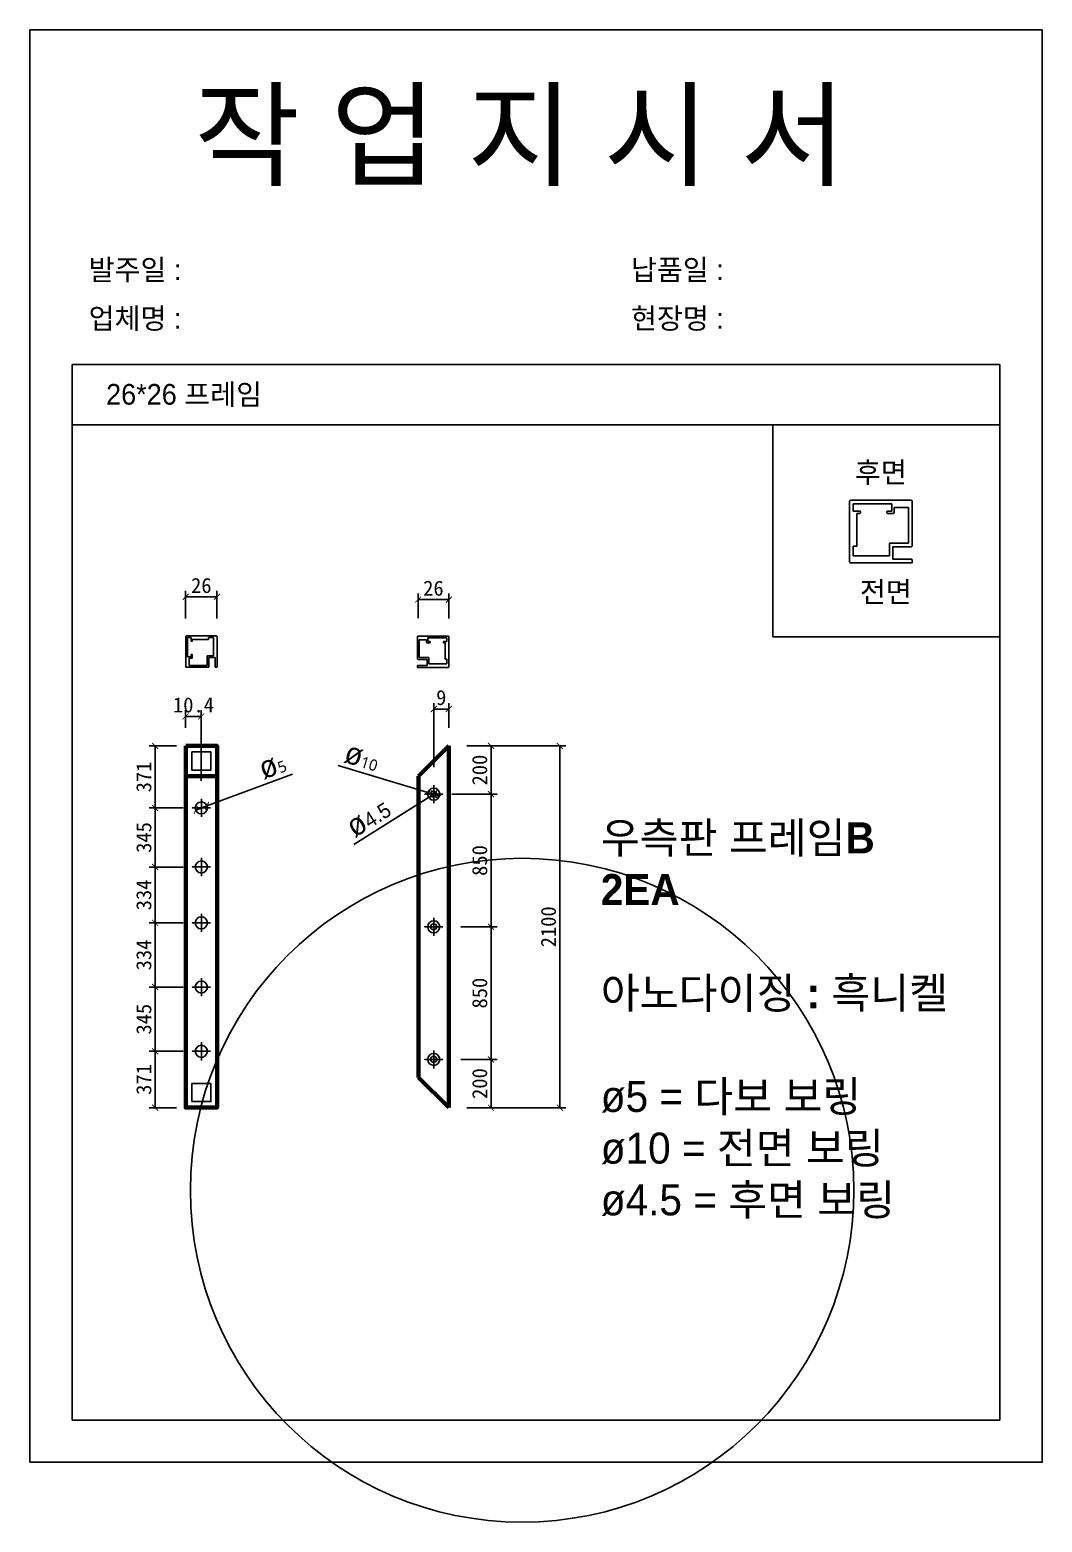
# Model space of a CAD drawing. Header units: millimetres. Extents: x -44117 to 256353, y -2095463 to 65325.
# Drawn here: x 61808 to 63488, y 4835 to 7310 of the extents above; entities that cross this region are included whole.
import ezdxf

# ---------------------------------------------------------------- set-up
doc = ezdxf.new("R2010")
doc.units = ezdxf.units.MM
doc.header["$LTSCALE"] = 10
doc.layers.add('Layer1', color=7, linetype='Continuous', lineweight=70)
doc.dimstyles.new('ISO-25', dxfattribs={"dimtxt": 2.5, "dimasz": 2.5, "dimexe": 1, "dimexo": 1, "dimtad": 1, "dimtxsty": 'Standard', "dimblk": 'ARCHTICK', "dimcen": 2.5, "dimadec": 0, "dimazin": 0, "dimtfac": 1, "dimtmove": 0, "dimatfit": 3, "dimfxl": 0, "dimarcsym": 0})

# ---------------------------------------------------------------- blocks, each defined once
blk = doc.blocks.new('_ArchTick')
at = {"color": 0, "linetype": 'ByBlock', "const_width": 0.15}
blk.add_lwpolyline([(-0.5, -0.5), (0.5, 0.5)], dxfattribs=at)
blk = doc.blocks.new('*D7347')
at = {"color": 0, "lineweight": -2}
for p, q in [((62533.4, 6122.2), (62697.6, 6122.2)), ((62687.6, 5522.2), (62687.6, 6122.2)), ((62533.4, 5522.2), (62697.6, 5522.2))]:
    blk.add_line(p, q, dxfattribs=at)
at = {"layer": 'Defpoints', "color": 0}
for p in [(62503.4, 6122.2), (62687.6, 6122.2), (62503.4, 5522.2)]:
    blk.add_point(p, dxfattribs=at)
at = {"color": 0, "lineweight": -2, "xscale": 10, "yscale": 10, "zscale": 10}
for p, rotation in [((62687.6, 6122.2), 90), ((62687.6, 5522.2), 270)]:
    blk.add_blockref('_ArchTick', p, dxfattribs=dict(at, rotation=rotation))
at = {"color": 0, "insert": (62668.9, 5822.2), "char_height": 25, "attachment_point": 5, "rotation": 90}
blk.add_mtext('2100', dxfattribs=at)
blk = doc.blocks.new('*D7348')
at = {"color": 0, "lineweight": -2}
for p, q in [((62478.4, 6087.2), (62478.4, 6193.4)), ((62503.4, 6152.2), (62503.4, 6193.4)), ((62503.4, 6183.4), (62478.4, 6183.4))]:
    blk.add_line(p, q, dxfattribs=at)
at = {"layer": 'Defpoints', "color": 0}
for p in [(62478.4, 6183.4), (62503.4, 6122.2), (62478.4, 6057.2)]:
    blk.add_point(p, dxfattribs=at)
at = {"color": 0, "lineweight": -2, "xscale": 10, "yscale": 10, "zscale": 10, "rotation": 180}
blk.add_blockref('_ArchTick', (62478.4, 6183.4), dxfattribs=at)
at = {"color": 0, "lineweight": -2, "xscale": 10, "yscale": 10, "zscale": 10}
blk.add_blockref('_ArchTick', (62503.4, 6183.4), dxfattribs=at)
at = {"color": 0, "insert": (62490.9, 6202.2), "char_height": 25, "attachment_point": 5}
blk.add_mtext('9', dxfattribs=at)
blk = doc.blocks.new('*D7349')
at = {"color": 0, "lineweight": -2}
for p, q in [((62319.7, 6089.6), (62468.8, 6045.1)), ((62488, 6039.4), (62468.8, 6045.1)), ((62488, 6039.4), (62488, 6039.4))]:
    blk.add_line(p, q, dxfattribs=at)
at = {"layer": 'Defpoints', "color": 0}
for p in [(62468.8, 6045.1), (62488, 6039.4)]:
    blk.add_point(p, dxfattribs=at)
at = {"color": 0, "lineweight": -2, "xscale": 10, "yscale": 10, "zscale": 10}
for p, rotation in [((62468.8, 6045.1), 343.3776146578092), ((62488, 6039.4), 163.3776146578093)]:
    blk.add_blockref('_ArchTick', p, dxfattribs=dict(at, rotation=rotation))
at = {"color": 0, "insert": (62359.8, 6104.7), "char_height": 25, "attachment_point": 5, "rotation": 343.3776}
blk.add_mtext('{\\fGulim|b0|i0|c129|p50;\\H1.4583x;ø\\fMalgun Gothic|b0|i0|c129|p50;\\H0.51429x;10}', dxfattribs=at)
blk = doc.blocks.new('*D7350')
at = {"color": 0, "lineweight": -2}
for p, q in [((62482.6, 6044.9), (62474.2, 6039.6)), ((62482.6, 6044.9), (62482.6, 6044.9)), ((62345.7, 5958.5), (62474.2, 6039.6))]:
    blk.add_line(p, q, dxfattribs=at)
at = {"layer": 'Defpoints', "color": 0}
for p in [(62482.6, 6044.9), (62474.2, 6039.6)]:
    blk.add_point(p, dxfattribs=at)
at = {"color": 0, "lineweight": -2, "xscale": 10, "yscale": 10, "zscale": 10}
for p, rotation in [((62474.2, 6039.6), 32.24256971256633), ((62482.6, 6044.9), 212.2425697125663)]:
    blk.add_blockref('_ArchTick', p, dxfattribs=dict(at, rotation=rotation))
at = {"color": 0, "insert": (62369.4, 6004.2), "char_height": 25, "attachment_point": 5, "rotation": 32.2426}
blk.add_mtext('{\\fGulim|b0|i0|c129|p50;\\H1.4583x;ø\\H0.68573x;4.5}', dxfattribs=at)
blk = doc.blocks.new('*D7351')
at = {"color": 0, "lineweight": -2}
for p, q in [((62533.4, 6122.2), (62583.5, 6122.2)), ((62573.5, 6122.2), (62573.5, 6042.2)), ((62508.4, 6042.2), (62583.5, 6042.2))]:
    blk.add_line(p, q, dxfattribs=at)
at = {"layer": 'Defpoints', "color": 0}
for p in [(62503.4, 6122.2), (62478.4, 6042.2), (62573.5, 6042.2)]:
    blk.add_point(p, dxfattribs=at)
at = {"color": 0, "lineweight": -2, "xscale": 10, "yscale": 10, "zscale": 10}
for p, rotation in [((62573.5, 6122.2), 90), ((62573.5, 6042.2), 270)]:
    blk.add_blockref('_ArchTick', p, dxfattribs=dict(at, rotation=rotation))
at = {"color": 0, "insert": (62554.8, 6082.2), "char_height": 25, "attachment_point": 5, "rotation": 90}
blk.add_mtext('200', dxfattribs=at)
blk = doc.blocks.new('*D7352')
at = {"color": 0, "lineweight": -2}
for p, q in [((62523.4, 6042.2), (62583.5, 6042.2)), ((62573.5, 6042.2), (62573.5, 5822.2)), ((62523.4, 5822.2), (62583.5, 5822.2))]:
    blk.add_line(p, q, dxfattribs=at)
at = {"layer": 'Defpoints', "color": 0}
for p in [(62493.4, 6042.2), (62493.4, 5822.2), (62573.5, 5822.2)]:
    blk.add_point(p, dxfattribs=at)
at = {"color": 0, "lineweight": -2, "xscale": 10, "yscale": 10, "zscale": 10}
for p, rotation in [((62573.5, 6042.2), 90), ((62573.5, 5822.2), 270)]:
    blk.add_blockref('_ArchTick', p, dxfattribs=dict(at, rotation=rotation))
at = {"color": 0, "insert": (62554.8, 5932.2), "char_height": 25, "attachment_point": 5, "rotation": 90}
blk.add_mtext('850', dxfattribs=at)
blk = doc.blocks.new('*D7353')
at = {"color": 0, "lineweight": -2}
for p, q in [((62523.4, 5822.2), (62583.5, 5822.2)), ((62573.5, 5822.2), (62573.5, 5602.2)), ((62523.4, 5602.2), (62583.5, 5602.2))]:
    blk.add_line(p, q, dxfattribs=at)
at = {"layer": 'Defpoints', "color": 0}
for p in [(62493.4, 5822.2), (62493.4, 5602.2), (62573.5, 5602.2)]:
    blk.add_point(p, dxfattribs=at)
at = {"color": 0, "lineweight": -2, "xscale": 10, "yscale": 10, "zscale": 10}
for p, rotation in [((62573.5, 5822.2), 90), ((62573.5, 5602.2), 270)]:
    blk.add_blockref('_ArchTick', p, dxfattribs=dict(at, rotation=rotation))
at = {"color": 0, "insert": (62554.8, 5712.2), "char_height": 25, "attachment_point": 5, "rotation": 90}
blk.add_mtext('850', dxfattribs=at)
blk = doc.blocks.new('*D7354')
at = {"color": 0, "lineweight": -2}
for p, q in [((62523.4, 5602.2), (62583.5, 5602.2)), ((62573.5, 5602.2), (62573.5, 5522.2)), ((62533.4, 5522.2), (62583.5, 5522.2))]:
    blk.add_line(p, q, dxfattribs=at)
at = {"layer": 'Defpoints', "color": 0}
for p in [(62493.4, 5602.2), (62503.4, 5522.2), (62573.5, 5522.2)]:
    blk.add_point(p, dxfattribs=at)
at = {"color": 0, "lineweight": -2, "xscale": 10, "yscale": 10, "zscale": 10}
for p, rotation in [((62573.5, 5602.2), 90), ((62573.5, 5522.2), 270)]:
    blk.add_blockref('_ArchTick', p, dxfattribs=dict(at, rotation=rotation))
at = {"color": 0, "insert": (62554.8, 5562.2), "char_height": 25, "attachment_point": 5, "rotation": 90}
blk.add_mtext('200', dxfattribs=at)
blk = doc.blocks.new('*D7355')
at = {"color": 0, "lineweight": -2}
for p, q in [((62452.4, 6334.4), (62452.4, 6374.9)), ((62503.4, 6364.9), (62452.4, 6364.9)), ((62503.4, 6333.4), (62503.4, 6374.9))]:
    blk.add_line(p, q, dxfattribs=at)
at = {"layer": 'Defpoints', "color": 0}
for p in [(62452.4, 6364.9), (62452.4, 6304.4), (62503.4, 6303.4)]:
    blk.add_point(p, dxfattribs=at)
at = {"color": 0, "lineweight": -2, "xscale": 10, "yscale": 10, "zscale": 10, "rotation": 180}
blk.add_blockref('_ArchTick', (62452.4, 6364.9), dxfattribs=at)
at = {"color": 0, "lineweight": -2, "xscale": 10, "yscale": 10, "zscale": 10}
blk.add_blockref('_ArchTick', (62503.4, 6364.9), dxfattribs=at)
at = {"color": 0, "insert": (62477.9, 6383.7), "char_height": 25, "attachment_point": 5}
blk.add_mtext('26', dxfattribs=at)
blk = doc.blocks.new('*D7356')
at = {"color": 0, "lineweight": -2}
for p, q in [((62066.7, 6333.8), (62066.7, 6379.4)), ((62118.7, 6369.4), (62066.7, 6369.4)), ((62118.7, 6333.8), (62118.7, 6379.4))]:
    blk.add_line(p, q, dxfattribs=at)
at = {"layer": 'Defpoints', "color": 0}
for p in [(62066.7, 6369.4), (62066.7, 6303.8), (62118.7, 6303.8)]:
    blk.add_point(p, dxfattribs=at)
at = {"color": 0, "lineweight": -2, "xscale": 10, "yscale": 10, "zscale": 10, "rotation": 180}
blk.add_blockref('_ArchTick', (62066.7, 6369.4), dxfattribs=at)
at = {"color": 0, "lineweight": -2, "xscale": 10, "yscale": 10, "zscale": 10}
blk.add_blockref('_ArchTick', (62118.7, 6369.4), dxfattribs=at)
at = {"color": 0, "insert": (62092.7, 6388.2), "char_height": 25, "attachment_point": 5}
blk.add_mtext('26', dxfattribs=at)
blk = doc.blocks.new('*D7357')
at = {"color": 0, "lineweight": -2}
for p, q in [((62066.7, 6152.2), (62066.7, 6181.3)), ((62066.7, 6171.3), (62092.7, 6171.3)), ((62092.7, 6064.4), (62092.7, 6181.3))]:
    blk.add_line(p, q, dxfattribs=at)
at = {"layer": 'Defpoints', "color": 0}
for p in [(62092.7, 6171.3), (62066.7, 6122.2), (62092.7, 6034.4)]:
    blk.add_point(p, dxfattribs=at)
at = {"color": 0, "lineweight": -2, "xscale": 10, "yscale": 10, "zscale": 10, "rotation": 180}
blk.add_blockref('_ArchTick', (62066.7, 6171.3), dxfattribs=at)
at = {"color": 0, "lineweight": -2, "xscale": 10, "yscale": 10, "zscale": 10}
blk.add_blockref('_ArchTick', (62092.7, 6171.3), dxfattribs=at)
at = {"color": 0, "insert": (62079.7, 6190.1), "char_height": 25, "attachment_point": 5}
blk.add_mtext('10.4', dxfattribs=at)
blk = doc.blocks.new('*D7358')
at = {"color": 0, "lineweight": -2}
for p, q in [((62244, 6075.5), (62102.1, 6022.9)), ((62083.4, 6015.9), (62102.1, 6022.9)), ((62083.4, 6015.9), (62083.4, 6015.9))]:
    blk.add_line(p, q, dxfattribs=at)
at = {"layer": 'Defpoints', "color": 0}
for p in [(62083.4, 6015.9), (62102.1, 6022.9)]:
    blk.add_point(p, dxfattribs=at)
at = {"color": 0, "lineweight": -2, "xscale": 10, "yscale": 10, "zscale": 10}
for p, rotation in [((62083.4, 6015.9), 20.35034544431815), ((62102.1, 6022.9), 200.3503454443181)]:
    blk.add_blockref('_ArchTick', p, dxfattribs=dict(at, rotation=rotation))
at = {"color": 0, "insert": (62210.1, 6090.6), "char_height": 25, "attachment_point": 5, "rotation": 20.3503}
blk.add_mtext('{\\fGulim|b0|i0|c129|p50;\\H1.4583x;ø\\fMalgun Gothic|b0|i0|c129|p50;\\H0.51429x;5}', dxfattribs=at)
blk = doc.blocks.new('*D7359')
at = {"color": 0, "lineweight": -2}
for p, q in [((62051.7, 6122.2), (62006.1, 6122.2)), ((62016.1, 6122.2), (62016.1, 6019.4)), ((62062.7, 6019.4), (62006.1, 6019.4))]:
    blk.add_line(p, q, dxfattribs=at)
at = {"layer": 'Defpoints', "color": 0}
for p in [(62066.7, 6122.2), (62016.1, 6019.4), (62077.7, 6019.4)]:
    blk.add_point(p, dxfattribs=at)
at = {"color": 0, "lineweight": -2, "xscale": 10, "yscale": 10, "zscale": 10}
for p, rotation in [((62016.1, 6122.2), 90), ((62016.1, 6019.4), 270)]:
    blk.add_blockref('_ArchTick', p, dxfattribs=dict(at, rotation=rotation))
at = {"color": 0, "insert": (61997.4, 6070.8), "char_height": 25, "attachment_point": 5, "rotation": 90}
blk.add_mtext('371', dxfattribs=at)
blk = doc.blocks.new('*D7360')
at = {"color": 0, "lineweight": -2}
for p, q in [((62062.7, 6019.4), (62006.1, 6019.4)), ((62016.1, 6019.4), (62016.1, 5921.4)), ((62062.7, 5921.4), (62006.1, 5921.4))]:
    blk.add_line(p, q, dxfattribs=at)
at = {"layer": 'Defpoints', "color": 0}
for p in [(62077.7, 6019.4), (62016.1, 5921.4), (62077.7, 5921.4)]:
    blk.add_point(p, dxfattribs=at)
at = {"color": 0, "lineweight": -2, "xscale": 10, "yscale": 10, "zscale": 10}
for p, rotation in [((62016.1, 6019.4), 90), ((62016.1, 5921.4), 270)]:
    blk.add_blockref('_ArchTick', p, dxfattribs=dict(at, rotation=rotation))
at = {"color": 0, "insert": (61997.4, 5970.4), "char_height": 25, "attachment_point": 5, "rotation": 90}
blk.add_mtext('345', dxfattribs=at)
blk = doc.blocks.new('*D7361')
at = {"color": 0, "lineweight": -2}
for p, q in [((62062.7, 5921.4), (62006.1, 5921.4)), ((62016.1, 5921.4), (62016.1, 5828.8)), ((62062.7, 5828.8), (62006.1, 5828.8))]:
    blk.add_line(p, q, dxfattribs=at)
at = {"layer": 'Defpoints', "color": 0}
for p in [(62077.7, 5921.4), (62016.1, 5828.8), (62077.7, 5828.8)]:
    blk.add_point(p, dxfattribs=at)
at = {"color": 0, "lineweight": -2, "xscale": 10, "yscale": 10, "zscale": 10}
for p, rotation in [((62016.1, 5921.4), 90), ((62016.1, 5828.8), 270)]:
    blk.add_blockref('_ArchTick', p, dxfattribs=dict(at, rotation=rotation))
at = {"color": 0, "insert": (61997.4, 5875.1), "char_height": 25, "attachment_point": 5, "rotation": 90}
blk.add_mtext('334', dxfattribs=at)
blk = doc.blocks.new('*D7362')
at = {"color": 0, "lineweight": -2}
for p, q in [((62062.7, 5828.8), (62006.1, 5828.8)), ((62016.1, 5828.8), (62016.1, 5722.2)), ((62062.7, 5722.2), (62006.1, 5722.2))]:
    blk.add_line(p, q, dxfattribs=at)
at = {"layer": 'Defpoints', "color": 0}
for p in [(62077.7, 5828.8), (62016.1, 5722.2), (62077.7, 5722.2)]:
    blk.add_point(p, dxfattribs=at)
at = {"color": 0, "lineweight": -2, "xscale": 10, "yscale": 10, "zscale": 10}
for p, rotation in [((62016.1, 5828.8), 90), ((62016.1, 5722.2), 270)]:
    blk.add_blockref('_ArchTick', p, dxfattribs=dict(at, rotation=rotation))
at = {"color": 0, "insert": (61997.4, 5775.5), "char_height": 25, "attachment_point": 5, "rotation": 90}
blk.add_mtext('334', dxfattribs=at)
blk = doc.blocks.new('*D7363')
at = {"color": 0, "lineweight": -2}
for p, q in [((62062.7, 5722.2), (62006.1, 5722.2)), ((62016.1, 5722.2), (62016.1, 5615.7)), ((62062.7, 5615.7), (62006.1, 5615.7))]:
    blk.add_line(p, q, dxfattribs=at)
at = {"layer": 'Defpoints', "color": 0}
for p in [(62077.7, 5722.2), (62016.1, 5615.7), (62077.7, 5615.7)]:
    blk.add_point(p, dxfattribs=at)
at = {"color": 0, "lineweight": -2, "xscale": 10, "yscale": 10, "zscale": 10}
for p, rotation in [((62016.1, 5722.2), 90), ((62016.1, 5615.7), 270)]:
    blk.add_blockref('_ArchTick', p, dxfattribs=dict(at, rotation=rotation))
at = {"color": 0, "insert": (61997.4, 5669), "char_height": 25, "attachment_point": 5, "rotation": 90}
blk.add_mtext('345', dxfattribs=at)
blk = doc.blocks.new('*D7364')
at = {"color": 0, "lineweight": -2}
for p, q in [((62062.7, 5615.7), (62006.1, 5615.7)), ((62016.1, 5615.7), (62016.1, 5522.2)), ((62051.7, 5522.2), (62006.1, 5522.2))]:
    blk.add_line(p, q, dxfattribs=at)
at = {"layer": 'Defpoints', "color": 0}
for p in [(62077.7, 5615.7), (62016.1, 5522.2), (62066.7, 5522.2)]:
    blk.add_point(p, dxfattribs=at)
at = {"color": 0, "lineweight": -2, "xscale": 10, "yscale": 10, "zscale": 10}
for p, rotation in [((62016.1, 5615.7), 90), ((62016.1, 5522.2), 270)]:
    blk.add_blockref('_ArchTick', p, dxfattribs=dict(at, rotation=rotation))
at = {"color": 0, "insert": (61997.4, 5569), "char_height": 25, "attachment_point": 5, "rotation": 90}
blk.add_mtext('371', dxfattribs=at)

msp = doc.modelspace()

# ---------------------------------------------------------------- linework, layer by layer
for p, q in [((63418.12917, 6754.82644), (61878.12917, 6754.82644)), ((63418.12917, 6654.82644), (61878.12917, 6654.82644)), ((63174.57358, 6511.74307), (63174.57358, 6523.74307)), ((63174.57358, 6523.74307), (63238.57358, 6523.74307)), ((63185.37358, 6511.74307), (63174.57358, 6511.74307)), ((63186.57358, 6508.94307), (63186.57358, 6510.54307)), ((63230.57358, 6510.54307), (63230.57358, 6508.94307)), ((63238.57358, 6511.74307), (63231.77358, 6511.74307)), ((63238.57358, 6523.74307), (63238.57358, 6511.74307)), ((63242.57358, 6508.94307), (63242.57358, 6517.74307)), ((63242.57358, 6517.74307), (63266.57358, 6517.74307)), ((63266.57358, 6517.74307), (63266.57358, 6458.54307)), ((63180.57358, 6507.74307), (63185.37358, 6507.74307)), ((63180.57358, 6507.74307), (63180.57358, 6453.74307)), ((63231.77358, 6507.74307), (63241.37358, 6507.74307)), ((63174.57358, 6437.74307), (63174.57358, 6453.74307)), ((63174.57358, 6453.74307), (63180.57358, 6453.74307)), ((63234.57358, 6437.74307), (63174.57358, 6437.74307)), ((63234.57358, 6457.34307), (63234.57358, 6452.54307)), ((63234.57358, 6452.54307), (63234.57358, 6437.74307)), ((63234.57358, 6452.54307), (63234.57358, 6452.54307)), ((63240.57358, 6458.54307), (63235.77358, 6458.54307)), ((63266.57358, 6458.54307), (63240.57358, 6458.54307)), ((62075.74346, 6301.80859), (62069.74346, 6301.80859)), ((62069.74346, 6301.80859), (62069.74346, 6269.80859)), ((62075.74346, 6296.40859), (62075.74346, 6301.80859)), ((62077.14346, 6295.80859), (62076.34346, 6295.80859)), ((62077.74346, 6298.80859), (62077.74346, 6296.40859)), ((62077.74346, 6298.80859), (62104.74346, 6298.80859)), ((62112.74346, 6301.80859), (62104.74346, 6301.80859)), ((62104.74346, 6301.80859), (62104.74346, 6298.80859)), ((62112.74346, 6271.80859), (62112.74346, 6301.80859)), ((62466.37956, 6298.40859), (62454.37956, 6298.40859)), ((62454.37956, 6298.40859), (62454.37956, 6268.80859)), ((62466.37956, 6294.00859), (62466.37956, 6298.40859)), ((62471.77956, 6293.40859), (62466.97956, 6293.40859)), ((62500.37956, 6301.40859), (62468.37956, 6301.40859)), ((62468.37956, 6301.40859), (62468.37956, 6295.40859)), ((62468.37956, 6295.40859), (62471.77956, 6295.40859)), ((62472.37956, 6294.80859), (62472.37956, 6294.00859)), ((62494.37956, 6294.00859), (62494.37956, 6294.80859)), ((62494.97956, 6295.40859), (62500.37956, 6295.40859)), ((62497.37956, 6293.40859), (62494.97956, 6293.40859)), ((62497.37956, 6293.40859), (62497.37956, 6266.40859)), ((62500.37956, 6295.40859), (62500.37956, 6301.40859)), ((62069.74346, 6269.80859), (62075.74346, 6269.80859)), ((62077.14346, 6267.80859), (62072.74346, 6267.80859)), ((62072.74346, 6267.80859), (62072.74346, 6255.80859)), ((62075.74346, 6269.80859), (62075.74346, 6273.20859)), ((62076.34346, 6273.80859), (62077.14346, 6273.80859)), ((62077.74346, 6273.20859), (62077.74346, 6268.40859)), ((62102.34346, 6268.80859), (62102.34346, 6271.20859)), ((62102.34346, 6255.80859), (62102.34346, 6268.80859)), ((62102.94346, 6271.80859), (62105.34346, 6271.80859)), ((62105.34346, 6271.80859), (62112.74346, 6271.80859)), ((62105.34346, 6271.80859), (62105.34346, 6271.80859)), ((62454.37956, 6268.80859), (62467.37956, 6268.80859)), ((62467.37956, 6268.80859), (62469.77956, 6268.80859)), ((62470.37956, 6268.20859), (62470.37956, 6265.80859)), ((62470.37956, 6265.80859), (62470.37956, 6258.40859)), ((62470.37956, 6265.80859), (62470.37956, 6265.80859)), ((62500.37956, 6266.40859), (62497.37956, 6266.40859)), ((62500.37956, 6258.40859), (62500.37956, 6266.40859)), ((62072.74346, 6255.80859), (62102.34346, 6255.80859)), ((62470.37956, 6258.40859), (62500.37956, 6258.40859))]:
    msp.add_line(p, q)
at = {"lineweight": 30}
for p, q in [((62493.37956, 6042.22547), (62463.37956, 6042.22547)), ((62478.37956, 6027.22547), (62478.37956, 6057.22547)), ((62092.74346, 6034.414), (62092.74346, 6004.414)), ((62092.74346, 5936.44175), (62092.74346, 5906.44175)), ((62092.74346, 5843.79108), (62092.74346, 5813.79108)), ((62478.37956, 5807.22547), (62478.37956, 5837.22547)), ((62092.74346, 5737.24156), (62092.74346, 5707.24156)), ((62092.74346, 5630.68439), (62092.74346, 5600.68439)), ((62478.37956, 5587.22547), (62478.37956, 5617.22547))]:
    msp.add_line(p, q, dxfattribs=at)
for points in [[(61808.12917, 4933.99617), (63488.12917, 4933.99617), (63488.12917, 7309.99617), (61808.12917, 7309.99617)], [(63418.12917, 6654.82644), (63041.18042, 6654.82644), (63041.18042, 6303.21948), (63418.12917, 6303.21948)], [(62076.74346, 6112.22547), (62108.74346, 6112.22547), (62108.74346, 6082.22547), (62076.74346, 6082.22547)], [(62076.74346, 5532.22547), (62108.74346, 5532.22547), (62108.74346, 5562.22547), (62076.74346, 5562.22547)]]:
    msp.add_lwpolyline(points, close=True)
msp.add_lwpolyline([(61878.12917, 6754.82644), (61878.12917, 5003.99617), (63418.12917, 5003.99617), (63418.12917, 6754.82644)])
for points in [[(63271.37358, 6431.74359, -0.4142135624), (63272.57358, 6430.54359), (63272.57358, 6426.94307, -0.4142135624), (63271.37358, 6425.74307), (63170.57358, 6425.74307, -0.4142135624), (63168.57358, 6427.74307), (63168.57358, 6527.74307, -0.4142135624), (63170.57358, 6529.74307), (63270.57358, 6529.74307, -0.4142135624), (63272.57358, 6527.74307), (63272.57358, 6454.54307, -0.4142135624), (63270.57358, 6452.54307), (63240.57358, 6452.54307), (63240.57358, 6431.74307), (63271.37358, 6431.74307)], [(62115.7432, 6253.40859, 0.4142135624), (62116.3432, 6252.80859), (62118.14346, 6252.80859, 0.4142135624), (62118.74346, 6253.40859), (62118.74346, 6303.80859, 0.4142135624), (62117.74346, 6304.80859), (62067.74346, 6304.80859, 0.4142135624), (62066.74346, 6303.80859), (62066.74346, 6253.80859, 0.4142135624), (62067.74346, 6252.80859), (62104.34346, 6252.80859, 0.4142135624), (62105.34346, 6253.80859), (62105.34346, 6268.80859), (62115.74346, 6268.80859), (62115.74346, 6253.40859)], [(62451.97956, 6255.40885, 0.4142135624), (62451.37956, 6254.80885), (62451.37956, 6253.00859, 0.4142135624), (62451.97956, 6252.40859), (62502.37956, 6252.40859, 0.4142135624), (62503.37956, 6253.40859), (62503.37956, 6303.40859, 0.4142135624), (62502.37956, 6304.40859), (62452.37956, 6304.40859, 0.4142135624), (62451.37956, 6303.40859), (62451.37956, 6266.80859, 0.4142135624), (62452.37956, 6265.80859), (62467.37956, 6265.80859), (62467.37956, 6255.40859), (62451.97956, 6255.40859)]]:
    msp.add_lwpolyline(points, format="xyb")
for points in [[(62107.74346, 6019.414), (62077.74346, 6019.414)], [(62107.74346, 5921.44175), (62077.74346, 5921.44175)], [(62107.74346, 5828.79108), (62077.74346, 5828.79108)], [(62493.37956, 5822.22547), (62463.37956, 5822.22547)], [(62107.74346, 5722.24156), (62077.74346, 5722.24156)], [(62107.74346, 5615.68439), (62077.74346, 5615.68439)], [(62493.37956, 5602.22547), (62463.37956, 5602.22547)]]:
    msp.add_lwpolyline(points, close=True, dxfattribs=at)
for centre, radius in [((62478.37956, 6042.22547), 10), ((62478.37956, 6042.22547), 5), ((62092.74346, 6019.414), 10), ((62092.74346, 5921.44175), 10), ((62092.74346, 5828.79108), 10), ((62478.37956, 5822.22547), 10), ((62478.37956, 5822.22547), 5), ((62092.74346, 5722.24156), 10), ((62092.74346, 5615.68439), 10), ((62478.37956, 5602.22547), 10), ((62478.37956, 5602.22547), 5)]:
    msp.add_circle(centre, radius, dxfattribs=at)
msp.add_circle((62625.10453, 5385.24462), 550.55008)
for centre, radius, start, end in [((63185.37358, 6510.54307), 1.2, 360, 90), ((63231.77358, 6510.54307), 1.2, 90, 180), ((63185.37358, 6508.94307), 1.2, 270, 0), ((63231.77358, 6508.94307), 1.2, 180, 270), ((63241.37358, 6508.94307), 1.2, 270, 0), ((63235.77358, 6457.34307), 1.2, 90, 180), ((62076.34346, 6296.40859), 0.6, 180, 270), ((62077.14346, 6296.40859), 0.6, 270, 0), ((62466.97956, 6294.00859), 0.6, 180, 270), ((62471.77956, 6294.80859), 0.6, 360, 90), ((62471.77956, 6294.00859), 0.6, 270, 0), ((62494.97956, 6294.80859), 0.6, 90, 180), ((62494.97956, 6294.00859), 0.6, 180, 270), ((62076.34346, 6273.20859), 0.6, 90, 180), ((62077.14346, 6273.20859), 0.6, 0, 90), ((62077.14346, 6268.40859), 0.6, 270, 0), ((62102.94346, 6271.20859), 0.6, 90, 180), ((62469.77956, 6268.20859), 0.6, 360, 90)]:
    msp.add_arc(centre, radius, start, end)
at = {"layer": 'Layer1'}
for p, q in [((62503.37956, 6122.22547), (62453.37956, 6072.22547)), ((62066.74346, 6072.22547), (62118.74346, 6072.22547)), ((62453.37956, 5572.22547), (62503.37956, 5522.22547))]:
    msp.add_line(p, q, dxfattribs=at)
msp.add_lwpolyline([(62066.74346, 6122.22547), (62118.74346, 6122.22547), (62118.74346, 5522.22547), (62066.74346, 5522.22547)], close=True, dxfattribs=at)
for points in [[(62503.37956, 6122.22547), (62503.37956, 5522.22547)], [(62453.37956, 6072.22547), (62453.37956, 5572.22547)]]:
    msp.add_lwpolyline(points, dxfattribs=at)

# ---------------------------------------------------------------- texts
at = {"attachment_point": 1}
for s, heights, insert, char_height in [('{\\fGulim|b0|i0|c129|p50;작 업 지 시 서}', [-155.84554], (62080.93578, 7205.83366), 140), ('{\\fGulim|b0|i0|c129|p50;발주일 :}', [-38.18216], (61905.72642, 6929.11323), 34.3), ('{\\fGulim|b0|i0|c129|p50;납품일 :}', [-37.67976], (62805.7044, 6929.11323), 34.3), ('{\\fGulim|b0|i0|c129|p50;업체명 : }', [-38.2735], (61905.72642, 6848.45706), 34.3), ('{\\fGulim|b0|i0|c129|p50;현장명 : }', [-38.2735], (62805.7044, 6848.45706), 34.3), ('{\\fGulim|b0|i0|c129|p50;26*26 프레임}', [-38.22783], (61934.68901, 6722.58848), 34.3), ('{\\fGulim|b0|i0|c129|p50;후면}', [-38.18216], (63177.42567, 6593.11819), 34.3), ('{\\fGulim|b0|i0|c129|p50;전면}', [-37.08602], (63185.61953, 6394.75849), 34.3), ('{\\fGulim|b1|i0|c129|p50;우측판 프레임B\\P2EA\\P\\P아노다이징 : 흑니켈\\P\\P\\fGulim|b0|i0|c129|p50;ø5 = 다보 보링\\Pø10 = 전면 보링\\Pø4.5 = 후면 보링}', [-667.6308], (62755.67597, 5995.45498), 51.45)]:
    msp.add_mtext_dynamic_manual_height_columns(s, width=3307.3198183, gutter_width=12.5, heights=heights, dxfattribs=dict(at, insert=insert, char_height=char_height))

# ---------------------------------------------------------------- dimensions: what is measured, and where the dimension line sits
for base, p1, p2, angle, text, override, picture, middle in [((62066.74346, 6369.44706), (62118.74346, 6303.80859), (62066.74346, 6303.80859), 180, '26', {"dimscale": 10, "dimasz": 1, "dimexo": 3}, '*D7356', (62092.74346, 6369.44706)), ((62452.37956, 6364.94667), (62503.37956, 6303.40859), (62452.37956, 6304.40859), 180, '26', {"dimscale": 10, "dimasz": 1, "dimexo": 3}, '*D7355', (62477.87956, 6364.94667)), ((62478.37956, 6183.40936), (62503.37956, 6122.22547), (62478.37956, 6057.22547), 180, '9', {"dimscale": 10, "dimasz": 1, "dimexo": 3}, '*D7348', (62490.87956, 6183.40936)), ((62092.74346, 6171.3153), (62066.74346, 6122.22547), (62092.74346, 6034.414), 180, '10.4', {"dimscale": 10, "dimasz": 1, "dimexo": 3}, '*D7357', (62079.74346, 6171.3153)), ((62016.13645, 6019.414), (62066.74346, 6122.22547), (62077.74346, 6019.414), 90, '371', {"dimscale": 10, "dimasz": 1, "dimexo": 1.5, "dimtxsty": 'Standard'}, '*D7359', (62016.13645, 6070.81973)), ((62016.13645, 5921.44175), (62077.74346, 6019.414), (62077.74346, 5921.44175), 90, '345', {"dimscale": 10, "dimasz": 1, "dimexo": 1.5, "dimtxsty": 'Standard', "dimtmove": 1}, '*D7360', (62016.13645, 5970.42787)), ((62016.13645, 5828.79108), (62077.74346, 5921.44175), (62077.74346, 5828.79108), 90, '334', {"dimscale": 10, "dimasz": 1, "dimexo": 1.5, "dimtxsty": 'Standard', "dimtmove": 1}, '*D7361', (62016.13645, 5875.11641)), ((62016.13645, 5722.24156), (62077.74346, 5828.79108), (62077.74346, 5722.24156), 90, '334', {"dimscale": 10, "dimasz": 1, "dimexo": 1.5, "dimtxsty": 'Standard', "dimtmove": 1}, '*D7362', (62016.13645, 5775.51632)), ((62016.13645, 5615.68439), (62077.74346, 5722.24156), (62077.74346, 5615.68439), 90, '345', {"dimscale": 10, "dimasz": 1, "dimexo": 1.5, "dimtxsty": 'Standard', "dimtmove": 1}, '*D7363', (62016.13645, 5668.96298)), ((62016.13645, 5522.22547), (62077.74346, 5615.68439), (62066.74346, 5522.22547), 90, '371', {"dimscale": 10, "dimasz": 1, "dimexo": 1.5, "dimtxsty": 'Standard', "dimtmove": 1}, '*D7364', (62016.13645, 5568.95493))]:
    dim = msp.add_linear_dim(base=base, p1=p1, p2=p2, angle=angle, text=text, dimstyle='ISO-25', override=override)
    dim.commit()
    dim.dimension.update_dxf_attribs({"geometry": picture, "text_midpoint": middle, "dimtype": 160})
for p1, p2, text, picture, middle in [((62487.96167, 6039.36484), (62468.79745, 6045.0861), '{\\fGulim|b0|i0|c129|p50;\\H1.4583x;ø\\fMalgun Gothic|b0|i0|c129|p50;\\H0.51429x;10}', '*D7349', (62352.32955, 6079.85624)), ((62083.36762, 6015.9364), (62102.1193, 6022.89159), '{\\fGulim|b0|i0|c129|p50;\\H1.4583x;ø\\fMalgun Gothic|b0|i0|c129|p50;\\H0.51429x;5}', '*D7358', (62219.17742, 6066.30968)), ((62482.60854, 6044.893), (62474.15057, 6039.55795), '{\\fGulim|b0|i0|c129|p50;\\H1.4583x;ø\\H0.68573x;4.5}', '*D7350', (62383.2617, 5982.22782))]:
    dim = msp.add_diameter_dim_2p(p1=p1, p2=p2, text=text, dimstyle='ISO-25', override={"dimscale": 10, "dimasz": 1, "dimexo": 3})
    dim.commit()
    dim.dimension.update_dxf_attribs({"geometry": picture, "text_midpoint": middle, "dimtype": 163})
for base, p1, p2, text, override, picture, middle in [((62573.53014, 6042.22547), (62503.37956, 6122.22547), (62478.37956, 6042.22547), '200', {"dimscale": 10, "dimasz": 1, "dimexo": 3}, '*D7351', (62554.78014, 6082.22547)), ((62687.61707, 6122.22547), (62503.37956, 5522.22547), (62503.37956, 6122.22547), '2100', {"dimscale": 10, "dimasz": 1, "dimexo": 3, "dimtxsty": 'Standard'}, '*D7347', (62668.86707, 5822.22547)), ((62573.53014, 5822.22547), (62493.37956, 6042.22547), (62493.37956, 5822.22547), '850', {"dimscale": 10, "dimasz": 1, "dimexo": 3, "dimtxsty": 'Standard'}, '*D7352', (62554.78014, 5932.22547)), ((62573.53014, 5602.22547), (62493.37956, 5822.22547), (62493.37956, 5602.22547), '850', {"dimscale": 10, "dimasz": 1, "dimexo": 3, "dimtxsty": 'Standard'}, '*D7353', (62554.78014, 5712.22547)), ((62573.53014, 5522.22547), (62493.37956, 5602.22547), (62503.37956, 5522.22547), '200', {"dimscale": 10, "dimasz": 1, "dimexo": 3}, '*D7354', (62554.78014, 5562.22547))]:
    dim = msp.add_linear_dim(base=base, p1=p1, p2=p2, angle=90, text=text, dimstyle='ISO-25', override=override)
    dim.commit()
    dim.dimension.update_dxf_attribs({"geometry": picture, "text_midpoint": middle})

doc.saveas('drawing.dxf')
